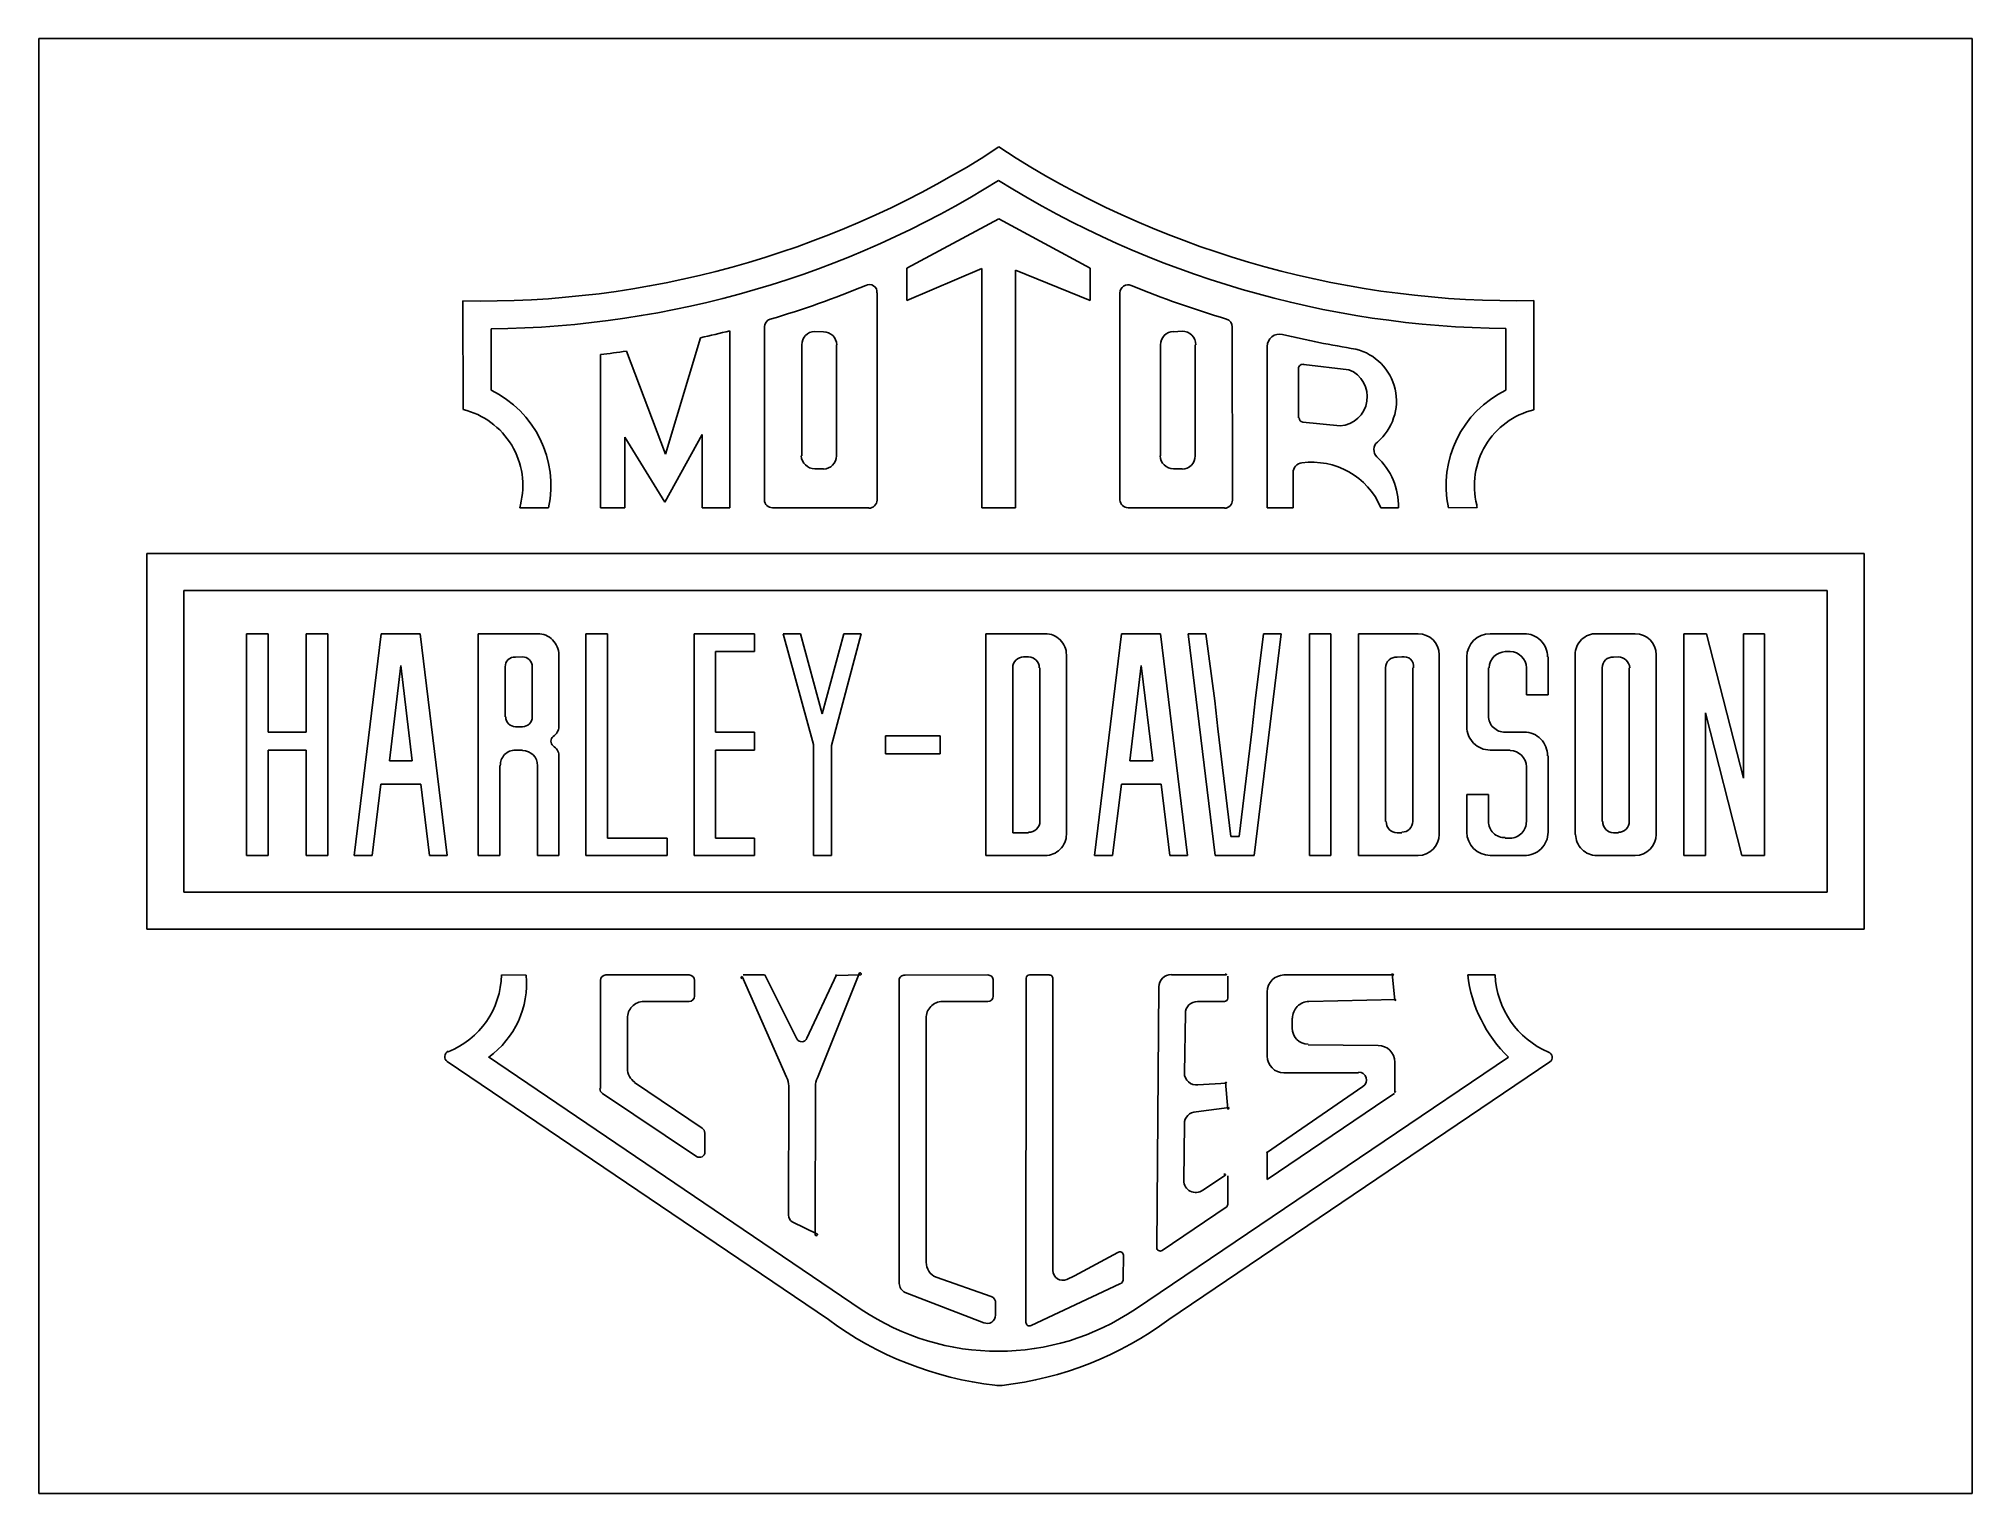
# Model space of a CAD drawing. Extents: x 1.2 to 23.7, y 3.5 to 20.4.
import ezdxf

# ---------------------------------------------------------------- set-up
doc = ezdxf.new("R2010")
doc.units = 0
doc.layers.add('WHITE', color=7, linetype='CONTINUOUS')

msp = doc.modelspace()

# ---------------------------------------------------------------- linework, layer by layer
at = {"layer": 'WHITE', "linetype": 'CONTINUOUS'}
for p, q in [((1.25, 3.5), (1.25, 20.403)), ((1.25, 20.403), (23.709, 20.403)), ((23.709, 20.403), (23.709, 3.5)), ((12.401, 19.146), (12.195, 19.011)), ((12.602, 19.014), (12.401, 19.146)), ((12.401, 18.31), (11.332, 17.738)), ((13.463, 17.738), (12.401, 18.31)), ((11.332, 17.738), (11.332, 17.361)), ((11.332, 17.361), (12.206, 17.732)), ((12.206, 17.732), (12.206, 14.953)), ((12.596, 14.953), (12.596, 17.713)), ((12.596, 17.713), (13.463, 17.361)), ((13.463, 17.361), (13.463, 17.738)), ((6.177999, 17.355), (6.178999, 16.094)), ((10.987, 17.449), (10.987, 15.041)), ((13.809, 15.041), (13.809, 17.449)), ((18.617, 16.091), (18.617, 17.359)), ((6.505, 16.317), (6.505, 17.031)), ((8.937, 16.927), (8.529, 15.576)), ((9.277, 14.953), (9.277, 17.008)), ((9.678999, 15.041), (9.678999, 17.053)), ((10.113, 15.557), (10.113, 16.845)), ((10.264, 17.002), (10.364, 16.996)), ((10.515, 16.845), (10.515, 15.557)), ((14.28, 15.557), (14.28, 16.845)), ((14.431, 16.996), (14.532, 17.003)), ((14.683, 16.845), (14.683, 15.557)), ((15.114, 17.053), (15.116, 15.041)), ((18.291, 17.034), (18.291, 16.317)), ((7.775, 16.732), (7.775, 14.953)), ((8.529, 15.576), (8.076, 16.772)), ((15.519, 16.827), (15.519, 14.953)), ((15.883, 15.997), (15.883, 16.569)), ((15.946, 16.618), (16.468, 16.556)), ((16.367, 15.904), (15.933, 15.947)), ((8.057, 14.953), (8.057, 15.771)), ((8.057, 15.771), (8.522999, 15.016)), ((8.522999, 15.016), (8.956, 15.802)), ((8.956, 15.802), (8.956, 14.953)), ((10.364, 15.406), (10.264, 15.406)), ((14.532, 15.406), (14.431, 15.406)), ((15.82, 14.953), (15.82, 15.362)), ((6.837999, 14.953), (7.171999, 14.953)), ((7.775, 14.953), (8.057, 14.953)), ((8.956, 14.953), (9.277, 14.953)), ((10.892, 14.953), (9.772999, 14.953)), ((12.206, 14.953), (12.596, 14.953)), ((15.022, 14.953), (13.903, 14.953)), ((15.519, 14.953), (15.82, 14.953)), ((16.839, 14.953), (17.043, 14.953)), ((17.624, 14.953), (17.958, 14.954)), ((22.452, 14.419), (2.506999, 14.419)), ((2.506999, 14.419), (2.506999, 10.057)), ((22.452, 10.057), (22.452, 14.419)), ((22.024, 13.992), (2.934999, 13.992)), ((2.934999, 13.992), (2.934999, 10.484)), ((22.024, 10.484), (22.024, 13.992)), ((3.914999, 13.489), (3.664, 13.489)), ((3.664, 13.489), (3.664, 10.912)), ((3.914999, 12.345), (3.914999, 13.489)), ((4.606999, 13.489), (4.355, 13.489)), ((4.355, 13.489), (4.355, 12.345)), ((4.606999, 10.912), (4.606999, 13.489)), ((5.229, 13.489), (4.914999, 10.912)), ((5.681, 13.489), (5.229, 13.489)), ((5.995999, 10.912), (5.681, 13.489)), ((6.354, 10.912), (6.354, 13.489)), ((6.354, 13.489), (7.045, 13.489)), ((7.855999, 13.489), (7.605, 13.489)), ((7.605, 13.489), (7.605, 10.912)), ((7.855999, 11.113), (7.855999, 13.489)), ((9.565999, 13.489), (8.862, 13.489)), ((8.862, 13.489), (8.862, 10.912)), ((9.565999, 13.281), (9.565999, 13.489)), ((10.1, 13.489), (9.899, 13.489)), ((9.899, 13.489), (10.251, 12.2)), ((10.352, 12.559), (10.1, 13.489)), ((10.603, 13.489), (10.352, 12.559)), ((10.459, 12.188), (10.804, 13.489)), ((10.804, 13.489), (10.603, 13.489)), ((12.941, 13.489), (12.25, 13.489)), ((12.25, 13.489), (12.25, 10.912)), ((13.828, 13.489), (13.513, 10.912)), ((14.28, 13.489), (13.828, 13.489)), ((14.595, 10.912), (14.28, 13.489)), ((14.808, 13.489), (14.601, 13.489)), ((14.601, 13.489), (14.915, 10.912)), ((14.909, 12.709), (14.808, 13.489)), ((15.368, 10.912), (15.682, 13.489)), ((15.475, 13.489), (15.38, 12.709)), ((15.682, 13.489), (15.475, 13.489)), ((16.26, 13.489), (16.009, 13.489)), ((16.009, 13.489), (16.009, 10.912)), ((16.26, 10.912), (16.26, 13.489)), ((17.272, 13.489), (16.581, 13.489)), ((16.581, 13.489), (16.581, 10.912)), ((18.108, 13.489), (18.504, 13.489)), ((19.347, 13.489), (19.793, 13.489)), ((20.623, 13.489), (20.359, 13.489)), ((20.359, 13.489), (20.359, 10.912)), ((21.05, 11.811), (20.623, 13.489)), ((21.295, 13.489), (21.05, 13.489)), ((21.05, 13.489), (21.05, 11.811)), ((21.295, 10.912), (21.295, 13.489)), ((9.112999, 12.345), (9.112999, 13.281)), ((9.112999, 13.281), (9.565999, 13.281)), ((18.341, 13.281), (18.284, 13.281)), ((5.454999, 13.118), (5.322999, 12.012)), ((5.586999, 12.012), (5.454999, 13.118)), ((6.668, 12.521), (6.668, 13.105)), ((6.788, 13.218), (6.868999, 13.219)), ((6.982999, 13.105), (6.982999, 12.521)), ((7.290999, 13.244), (7.290999, 12.408)), ((12.564, 11.176), (12.564, 13.093)), ((12.69, 13.219), (12.747, 13.219)), ((12.879, 13.093), (12.879, 11.308)), ((13.187, 11.157), (13.187, 13.244)), ((14.054, 13.118), (13.922, 12.012)), ((14.192, 12.012), (14.054, 13.118)), ((16.895, 11.308), (16.895, 13.093)), ((17.027, 13.218), (17.084, 13.219)), ((17.209, 13.093), (17.209, 11.308)), ((17.517, 11.157), (17.517, 13.244)), ((17.838, 12.408), (17.838, 13.219)), ((18.089, 13.093), (18.089, 12.533)), ((18.529, 12.779), (18.529, 13.093)), ((18.781, 13.219), (18.781, 12.779)), ((19.095, 11.157), (19.095, 13.244)), ((19.409, 11.308), (19.409, 13.093)), ((19.541, 13.218), (19.598, 13.219)), ((19.724, 13.093), (19.724, 11.308)), ((20.038, 13.244), (20.038, 11.157)), ((14.947, 12.383), (14.909, 12.709)), ((15.38, 12.709), (15.343, 12.383)), ((18.781, 12.779), (18.529, 12.779)), ((6.868999, 12.408), (6.788, 12.408)), ((15.097, 11.132), (14.947, 12.383)), ((15.343, 12.383), (15.192, 11.132)), ((20.61, 10.912), (20.61, 12.571)), ((20.61, 12.571), (21.031, 10.912)), ((4.355, 12.345), (3.914999, 12.345)), ((3.914999, 10.912), (3.914999, 12.137)), ((3.914999, 12.137), (4.355, 12.137)), ((4.355, 12.137), (4.355, 10.912)), ((6.868999, 12.137), (6.788, 12.137)), ((9.565999, 12.345), (9.112999, 12.345)), ((9.112999, 11.113), (9.112999, 12.137)), ((9.112999, 12.137), (9.565999, 12.137)), ((9.565999, 12.137), (9.565999, 12.345)), ((10.251, 12.2), (10.251, 10.912)), ((10.459, 10.912), (10.459, 12.188)), ((11.722, 12.301), (11.087, 12.301)), ((11.087, 12.301), (11.087, 12.093)), ((11.722, 12.093), (11.722, 12.301)), ((18.341, 12.137), (18.108, 12.137)), ((18.284, 12.345), (18.504, 12.345)), ((5.322999, 12.012), (5.586999, 12.012)), ((6.605, 11.955), (6.605, 10.912)), ((7.045, 10.912), (7.045, 11.955)), ((7.293, 12.075), (7.290999, 10.912)), ((11.087, 12.093), (11.722, 12.093)), ((13.922, 12.012), (14.192, 12.012)), ((18.529, 11.308), (18.529, 11.943)), ((18.781, 12.068), (18.781, 11.182)), ((5.122, 10.912), (5.223, 11.741)), ((5.223, 11.741), (5.688, 11.741)), ((5.688, 11.741), (5.788, 10.912)), ((13.721, 10.912), (13.828, 11.741)), ((13.828, 11.741), (14.287, 11.741)), ((14.287, 11.741), (14.387, 10.912)), ((17.838, 11.182), (17.838, 11.622)), ((17.838, 11.622), (18.089, 11.622)), ((18.089, 11.622), (18.089, 11.308)), ((8.548, 11.113), (7.855999, 11.113)), ((8.548, 10.912), (8.548, 11.113)), ((9.565999, 11.113), (9.112999, 11.113)), ((9.565999, 10.912), (9.565999, 11.113)), ((12.747, 11.176), (12.564, 11.176)), ((15.192, 11.132), (15.097, 11.132)), ((17.084, 11.176), (17.027, 11.176)), ((18.284, 11.113), (18.341, 11.113)), ((19.598, 11.176), (19.541, 11.176)), ((3.664, 10.912), (3.914999, 10.912)), ((4.355, 10.912), (4.606999, 10.912)), ((4.914999, 10.912), (5.122, 10.912)), ((5.788, 10.912), (5.995999, 10.912)), ((6.605, 10.912), (6.354, 10.912)), ((7.290999, 10.912), (7.045, 10.912)), ((7.605, 10.912), (8.548, 10.912)), ((8.862, 10.912), (9.565999, 10.912)), ((10.251, 10.912), (10.459, 10.912)), ((12.25, 10.912), (12.941, 10.912)), ((13.513, 10.912), (13.721, 10.912)), ((14.387, 10.912), (14.595, 10.912)), ((14.915, 10.912), (15.368, 10.912)), ((16.009, 10.912), (16.26, 10.912)), ((16.581, 10.912), (17.272, 10.912)), ((18.504, 10.912), (18.108, 10.912)), ((19.793, 10.912), (19.347, 10.912)), ((20.359, 10.912), (20.61, 10.912)), ((21.031, 10.912), (21.295, 10.912)), ((2.934999, 10.484), (22.024, 10.484)), ((2.506999, 10.057), (22.452, 10.057)), ((6.913, 9.522), (6.631, 9.522999)), ((7.775, 8.203), (7.775, 9.46)), ((7.836999, 9.522999), (8.805, 9.522999)), ((8.868, 9.46), (8.868, 9.277)), ((9.937, 8.335), (9.420999, 9.503999)), ((9.434, 9.522999), (9.678999, 9.522999)), ((9.685, 9.522999), (10.056, 8.781)), ((10.173, 8.788), (10.515, 9.522999)), ((10.785, 9.548), (10.295, 8.328)), ((10.506, 9.519), (10.798, 9.522999)), ((11.244, 9.46), (11.244, 6.116)), ((12.275, 9.522999), (11.313, 9.522)), ((12.338, 9.277), (12.338, 9.46)), ((12.721, 9.484999), (12.717, 5.486999)), ((12.992, 9.522999), (12.759, 9.522999)), ((13.029, 6.091), (13.029, 9.484999)), ((14.406, 9.522999), (15.047, 9.522999)), ((15.06, 9.51), (15.06, 9.251999)), ((15.713, 9.522999), (16.989, 9.522999)), ((16.971, 9.541), (17.002, 9.227)), ((17.848, 9.522999), (18.165, 9.522999)), ((8.805, 9.215), (8.277, 9.215)), ((11.747, 9.215), (12.275, 9.215)), ((14.236, 6.355), (14.261, 9.383999)), ((15.022, 9.215), (14.708, 9.215)), ((15.519, 8.579999), (15.519, 9.328)), ((17.015, 9.239999), (16.003, 9.215)), ((8.088999, 9.02), (8.088999, 8.435)), ((11.559, 6.184999), (11.559, 9.02)), ((14.569, 9.076), (14.557, 8.385)), ((15.808, 9.02), (15.808, 8.906999)), ((6.473, 8.572999), (10.804, 5.638)), ((13.989, 5.640999), (18.322, 8.567)), ((15.996, 8.711999), (16.807, 8.704999)), ((10.422, 5.520999), (5.995999, 8.517)), ((18.803, 8.512999), (14.375, 5.519)), ((16.581, 8.385), (15.713, 8.385)), ((17.002, 8.510999), (17.002, 8.159)), ((8.89, 7.414999), (7.8, 8.145999)), ((8.170999, 8.272), (8.956, 7.743999)), ((9.958999, 6.731999), (9.961999, 8.234)), ((10.271, 8.227999), (10.27, 6.499)), ((14.714, 8.248), (15.047, 8.265)), ((15.035, 8.277999), (15.06, 7.964)), ((15.511, 7.454999), (16.631, 8.227999)), ((16.908, 8.088999), (15.519, 7.146999)), ((16.996, 8.145999), (16.908, 8.088999)), ((15.079, 7.982999), (14.695, 7.932)), ((8.987, 7.686999), (8.987999, 7.467)), ((14.557, 7.794), (14.551, 7.133999)), ((15.519, 7.146999), (15.519, 7.467)), ((14.77, 7.021999), (15.035, 7.197)), ((15.06, 7.190999), (15.06, 6.856999)), ((15.041, 6.824999), (14.299, 6.322999)), ((10.295, 6.512), (10, 6.656)), ((13.784, 6.297999), (13.281, 6.027999)), ((11.244, 6.116), (11.246, 5.94)), ((13.847, 5.995999), (13.849, 6.267)), ((12.313, 5.789), (11.673, 6.011)), ((12.778, 5.448999), (13.809, 5.933)), ((13.281, 6.027999), (13.193, 5.984)), ((11.313, 5.833), (12.229, 5.482999)), ((12.363, 5.568999), (12.365, 5.706999)), ((23.709, 3.5), (1.25, 3.5))]:
    msp.add_line(p, q, dxfattribs=at)
for centre, radius, start, end in [((6.380199, 28.3797), 11.02653, 268.9493, 301.8263), ((18.416, 28.386), 11.02883, 238.1862, 271.0443), ((6.386, 28.379), 11.34862, 270.6008, 302.0011), ((18.4104, 28.3857), 11.35233, 238.0322, 269.3974), ((6.404, 28.3844), 11.72823, 286.5663, 292.3087), ((10.9008, 17.4597), 0.086761, 352.924, 121.0883), ((13.903, 17.4486), 0.094, 66.81783, 179.7562), ((18.3949, 28.3937), 11.73701, 247.6936, 253.4317), ((9.772999, 17.0524), 0.094001, 105.4258, 179.6343), ((15.0194, 17.0538), 0.094625, 359.516, 72.40758), ((6.3879, 28.3813), 11.73452, 282.5464, 284.2531), ((10.27, 16.8451), 0.157, 92.18978, 180.0365), ((10.3642, 16.839), 0.157, 2.55615, 90.07299), ((14.437, 16.8451), 0.157, 92.18978, 180.0365), ((14.532, 16.846), 0.157, 359.6346, 90), ((15.6636, 16.8259), 0.144551, 77.45399, 179.5639), ((18.4371, 28.3756), 11.73351, 256.4851, 260.74), ((6.3796, 28.3851), 11.73635, 276.8284, 278.3108), ((15.933, 16.5697), 0.050004, 74.93622, 180.8021), ((16.3973, 16.1914), 0.622388, 310.1969, 75.89238), ((16.3432, 16.2415), 0.338356, 274.0338, 68.35582), ((5.9709, 15.2108), 1.228455, 347.886, 64.22762), ((18.8248, 15.2109), 1.228169, 115.7618, 192.1214), ((5.964999, 15.211), 0.908562, 345.5967, 76.37672), ((15.9394, 15.997), 0.050407, 180, 262.7058), ((18.8312, 15.2111), 0.905621, 103.6817, 194.3922), ((10.2639, 15.563), 0.157, 182.1898, 270.0365), ((10.358, 15.5568), 0.157, 272.5558, 0.072988), ((14.4309, 15.563), 0.157, 182.1898, 270.0365), ((14.526, 15.5569), 0.157, 272.1898, 0.036494), ((16.8742, 15.6277), 0.115921, 130.4196, 226.2233), ((16.261, 14.9715), 0.782218, 358.6448, 47.04625), ((15.934, 15.3597), 0.114023, 96.54575, 178.8442), ((16.0408, 14.6141), 0.867214, 23.00514, 97.94043), ((6.187599, 15.112), 0.669554, 346.2627, 349.066), ((9.772799, 15.047), 0.094, 183.6597, 270.1219), ((10.893, 15.041), 0.093999, 269.3903, 0), ((13.9028, 15.047), 0.094, 183.6597, 270.1219), ((15.022, 15.041), 0.093999, 270, 0), ((18.6179, 15.0527), 0.66724, 185.7371, 188.5066), ((7.046, 13.244), 0.245002, 0, 90.23386), ((12.942, 13.244), 0.245, 0, 90.23396), ((17.272, 13.244), 0.245, 0, 90), ((18.108, 13.219), 0.27, 90, 180), ((18.505, 13.219), 0.270001, 0, 90.2122), ((19.34, 13.244), 0.245, 88.36343, 180), ((19.793, 13.244), 0.245, 0, 90), ((18.291, 13.086), 0.195125, 92.05589, 177.9441), ((18.34, 13.092), 0.189002, 0.303149, 89.69702), ((6.781, 13.1052), 0.113, 86.449, 180.1014), ((6.869999, 13.106), 0.113004, 359.4928, 90.50703), ((12.69, 13.093), 0.126, 90.00043, 180), ((12.746, 13.093), 0.126003, 0.000433, 89.54528), ((17.021, 13.0921), 0.126003, 87.2713, 179.5907), ((17.1091, 13.112), 0.109904, 348.9864, 103.2017), ((19.535, 13.0921), 0.126003, 87.2713, 179.5907), ((19.5924, 13.081), 0.138113, 4.984151, 87.67623), ((6.788, 12.521), 0.112999, 180, 270), ((6.869999, 12.521), 0.112999, 269.493, 0), ((7.158999, 12.4081), 0.132, 301.016, 359.9566), ((18.108, 12.407), 0.27, 179.7879, 270), ((18.278, 12.5339), 0.189002, 180.2728, 271.8194), ((6.787899, 11.961), 0.176, 89.96745, 181.9538), ((6.868999, 11.955), 0.175999, 0, 90), ((7.2719, 12.2387), 0.072011, 128.5728, 229.3899), ((7.156799, 12.0657), 0.13655, 3.906288, 60.03653), ((18.34, 11.942), 0.189002, 0.303149, 89.69702), ((18.5051, 12.075), 0.270002, 358.5143, 90.23343), ((12.753, 11.3079), 0.126, 267.2717, 0.045472), ((17.0279, 11.302), 0.126003, 177.7257, 269.5908), ((17.083, 11.308), 0.126, 270.4545, 0), ((18.278, 11.308), 0.188999, 180, 271.8185), ((18.3401, 11.302), 0.189002, 270.2728, 1.819133), ((19.5419, 11.302), 0.126003, 177.7257, 269.5908), ((19.598, 11.308), 0.126, 269.9991, 0), ((12.942, 11.157), 0.245002, 269.7661, 0), ((17.272, 11.157), 0.245, 270, 0), ((18.108, 11.182), 0.27, 180, 270), ((18.511, 11.182), 0.27, 268.5149, 0), ((19.346, 11.157), 0.245002, 180, 270.2339), ((19.793, 11.157), 0.245, 270, 0), ((5.643799, 9.541299), 0.981381, 291.7841, 358.9315), ((5.857, 9.427999), 1.060188, 305.789, 5.08683), ((7.838, 9.46), 0.063, 90.90975, 180), ((8.805, 9.46), 0.063, 0, 90), ((9.422699, 9.491099), 0.013011, 97.50735, 238.8859), ((9.666399, 9.509599), 0.018393, 46.76239, 88.13277), ((10.5154, 9.51), 0.013006, 91.76239, 136.247), ((10.7892, 9.534299), 0.014322, 307.9101, 107.0469), ((11.3073, 9.459), 0.063257, 84.83017, 179.0954), ((12.275, 9.46), 0.063, 0, 90.00087), ((12.759, 9.484999), 0.037999, 90, 180), ((12.991, 9.484999), 0.037999, 0, 88.4934), ((14.406, 9.383999), 0.144999, 90, 180), ((15.0341, 9.521399), 0.012998, 7.070344, 103.8187), ((15.714, 9.328), 0.194999, 90.29366, 180), ((16.9761, 9.521399), 0.012998, 7.070344, 103.8269), ((19.428, 9.711), 1.591217, 186.7856, 225.9676), ((19.196, 9.572899), 1.032206, 182.7709, 246.5368), ((8.2779, 9.026), 0.189002, 90.27283, 181.8191), ((8.805, 9.278), 0.063007, 270, 359.0906), ((11.747, 9.0269), 0.188126, 90, 182.1019), ((12.275, 9.277999), 0.063, 270, 359.0911), ((14.707, 9.077), 0.138003, 89.58482, 180.4153), ((15.022, 9.253), 0.038013, 270, 358.4926), ((16.003, 9.026), 0.188999, 90, 181.8182), ((17.002, 9.239999), 0.013, 270, 0), ((10.1128, 8.812299), 0.064853, 208.8572, 338.0189), ((15.997, 8.906999), 0.188999, 180, 269.697), ((6.034499, 8.573699), 0.068535, 114.5822, 235.823), ((15.714, 8.579999), 0.195002, 180, 269.7062), ((16.807, 8.51), 0.194999, 0.293658, 90), ((18.7672, 8.5652), 0.063352, 304.4419, 73.68192), ((8.277999, 8.4348), 0.189, 179.9394, 236.6126), ((9.741999, 8.233099), 0.220001, 0.23439, 27.5899), ((10.4906, 8.228199), 0.219589, 152.9682, 180.0522), ((14.695, 8.384699), 0.138, 179.8754, 277.9129), ((16.5823, 8.303899), 0.09018, 302.6856, 90.82714), ((7.8375, 8.203299), 0.06848, 180.2505, 236.7973), ((15.034, 8.265), 0.013, 0, 85.60355), ((16.9957, 8.1719), 0.014356, 296.0296, 356.3937), ((14.695, 7.794), 0.137999, 90, 180), ((15.0594, 7.977), 0.013013, 272.6425, 13.39259), ((8.918499, 7.686699), 0.06848, 0.250868, 56.79725), ((8.925, 7.4674), 0.063001, 236.2597, 359.6362), ((15.5253, 7.4541), 0.014356, 116.0296, 176.3996), ((15.022, 7.196499), 0.013009, 2.202598, 117.5541), ((14.689, 7.133699), 0.138, 179.8754, 305.9484), ((15.022, 6.857899), 0.03801, 300.0069, 358.6432), ((10.0491, 6.7316), 0.090145, 179.7459, 236.9975), ((10.2813, 6.5078), 0.014322, 217.9101, 17.04441), ((13.809, 6.2668), 0.04, 0.286476, 128.7046), ((14.2758, 6.3554), 0.039849, 180.5759, 305.6045), ((11.7472, 6.1839), 0.188149, 179.6652, 246.7734), ((13.1471, 6.0928), 0.118085, 180.8732, 292.8737), ((11.364, 5.9394), 0.118001, 179.7087, 244.3903), ((13.7793, 5.9939), 0.067756, 295.9978, 1.776278), ((12.3943, 7.9888), 2.838188, 235.9219, 304.1856), ((12.275, 5.707399), 0.09, 359.7454, 65.02924), ((12.8049, 8.723799), 3.992006, 233.3505, 263.5579), ((12.2682, 5.569399), 0.094876, 245.596, 359.7582), ((11.9915, 8.723899), 3.994052, 276.433, 306.6384), ((12.759, 5.486499), 0.042002, 179.3179, 296.8699), ((12.4057, 5.0733), 0.320037, 261.2472, 275.9725)]:
    msp.add_arc(centre, radius, start, end, dxfattribs=at)

doc.saveas('drawing.dxf')
